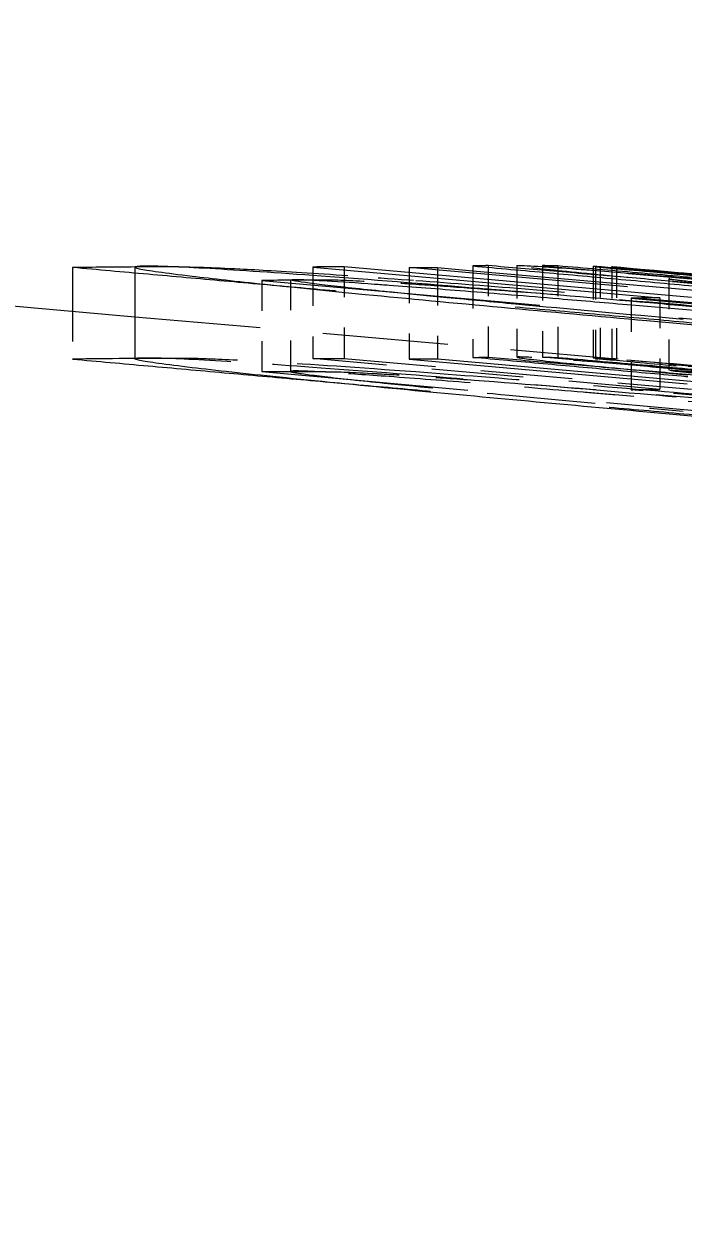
# Model space of a CAD drawing. Header units: millimetres. Extents: x 36 to 2484, y 36 to 1746.
# Drawn here: x 1578.41 to 1580.58, y 1325.096 to 1329.003 of the extents above; entities that cross this region are included whole.
import ezdxf

# ---------------------------------------------------------------- set-up
doc = ezdxf.new("R2010")
doc.units = ezdxf.units.MM
doc.header["$LTSCALE"] = 6
doc.linetypes.add('HIDDEN', pattern=[9.525, 6.35, -3.175])
doc.layers.add('가는실선_A4', color=7, linetype='Continuous', lineweight=5)
doc.layers.add('굵은실선_A3', color=7, linetype='Continuous', lineweight=18)
doc.layers.add('가는파선_A3', color=7, linetype='HIDDEN', lineweight=13, true_color=0x008000)
doc.styles.add('치수문자_A3(2.5)', font='')
doc.styles.get('치수문자_A3(2.5)').set_extended_font_data('GulimChe')
doc.dimstyles.new('치수_A3(2.5)', dxfattribs={"dimscale": 6, "dimtxt": 2.5, "dimasz": 2.5, "dimexe": 1.5, "dimexo": 1, "dimgap": 0.5, "dimtad": 1, "dimtoh": 1, "dimdec": 1, "dimrnd": 1e-08, "dimdsep": 46, "dimtxsty": '치수문자_A3(2.5)', "dimcen": 0.09, "dimdle": 10, "dimclrd": 8, "dimclre": 8, "dimclrt": 7, "dimadec": 1, "dimazin": 2, "dimtfac": 0.8, "dimtmove": 0, "dimatfit": 3, "dimfxl": 1, "dimtolj": 1, "dimtzin": 0, "dimlwd": -1, "dimlwe": -1, "dimarcsym": 0})

# ---------------------------------------------------------------- blocks, each defined once
blk = doc.blocks.new('*D25')
at = {"layer": 'Defpoints', "color": 0, "transparency": 16777216}
for p in [(1559.1679, 1344.6274), (1559.1679, 869.6274), (1662.1176, 869.6274)]:
    blk.add_point(p, dxfattribs=at)
at = {"layer": '가는실선_A4', "color": 8, "transparency": 16777216}
for p, q in [((1565.1679, 1344.6274), (1671.1176, 1344.6274)), ((1662.1176, 1329.6274), (1662.1176, 884.6274)), ((1565.1679, 869.6274), (1671.1176, 869.6274))]:
    blk.add_line(p, q, dxfattribs=at)
for points in [[(1659.6176, 1329.6274), (1664.6176, 1329.6274), (1662.1176, 1344.6274)], [(1659.6176, 884.6274), (1664.6176, 884.6274), (1662.1176, 869.6274)]]:
    blk.add_solid(points, dxfattribs=at)
at = {"layer": '가는실선_A4', "color": 7, "transparency": 16777216, "insert": (1651.4182, 1107.1274), "char_height": 15, "attachment_point": 5, "rotation": 90, "style": '치수문자_A3(2.5)'}
blk.add_mtext('\\A1;475', dxfattribs=at)

msp = doc.modelspace()

# ---------------------------------------------------------------- linework, layer by layer
at = {"layer": '가는파선_A3', "ltscale": 0.001975}
for p, q in [((1579.464, 1328.2029), (1579.464, 1327.9017)), ((1579.9378, 1328.2069), (1579.9378, 1327.9057)), ((1580.167, 1328.2059), (1580.167, 1327.9048)), ((1580.306, 1328.2025), (1580.306, 1327.9013)), ((1580.3595, 1328.2014), (1580.3595, 1327.9003)), ((1579.1931, 1328.1582), (1579.1931, 1327.8571)), ((1579.287, 1328.1601), (1579.287, 1327.8589)), ((1580.5321, 1328.1635), (1580.5321, 1327.8624)), ((1580.5029, 1328.101), (1580.5029, 1327.7998))]:
    msp.add_line(p, q, dxfattribs=at)
at = {"layer": '가는파선_A3', "ltscale": 0.024103}
for p, q in [((1583.1405, 1327.8944), (1579.6781, 1328.2006)), ((1579.1931, 1328.1582), (1582.6143, 1327.8521)), ((1579.6781, 1327.8995), (1583.1405, 1327.5933)), ((1582.6143, 1327.5509), (1579.1931, 1327.8571))]:
    msp.add_line(p, q, dxfattribs=at)
at = {"layer": '가는파선_A3', "ltscale": 0.001918}
msp.add_line((1580.0326, 1328.1988), (1580.0326, 1327.9058), dxfattribs=at)
at = {"layer": '가는파선_A3', "ltscale": 0.00191}
msp.add_line((1580.2836, 1328.1958), (1580.2836, 1327.904), dxfattribs=at)
at = {"layer": '가는파선_A3', "ltscale": 0.001931}
msp.add_line((1580.2912, 1328.1952), (1580.2912, 1327.9003), dxfattribs=at)
at = {"layer": '가는파선_A3', "ltscale": 0.001952}
msp.add_line((1580.3447, 1328.1992), (1580.3447, 1327.9013), dxfattribs=at)
at = {"layer": '가는파선_A3', "ltscale": 0.001782}
msp.add_line((1579.3605, 1328.1743), (1579.3605, 1327.9011), dxfattribs=at)
at = {"layer": '가는파선_A3', "ltscale": 0.001859}
msp.add_line((1579.6781, 1328.1839), (1579.6781, 1327.8995), dxfattribs=at)
at = {"layer": '가는파선_A3', "ltscale": 0.001803}
msp.add_line((1579.7714, 1328.1756), (1579.7714, 1327.8994), dxfattribs=at)
at = {"layer": '가는파선_A3', "ltscale": 0.030576}
msp.add_line((1579.8868, 1328.1903), (1584.2751, 1327.8022), dxfattribs=at)
at = {"layer": '가는파선_A3', "ltscale": 0.001695}
msp.add_line((1579.8868, 1328.1654), (1579.8868, 1327.9048), dxfattribs=at)
at = {"layer": '가는파선_A3', "ltscale": 0.00187}
msp.add_line((1580.116, 1328.1917), (1580.116, 1327.9057), dxfattribs=at)
at = {"layer": '가는파선_A3', "ltscale": 0.001902}
msp.add_line((1580.4085, 1328.0895), (1580.4085, 1327.7988), dxfattribs=at)
at = {"layer": '가는파선_A3', "ltscale": 0.000984018}
msp.add_line((1578.5704, 1328.0568), (1578.5704, 1327.8994), dxfattribs=at)
at = {"layer": '가는파선_A3', "ltscale": 0.010849}
msp.add_line((1578.7756, 1328.0389), (1580.3588, 1327.9003), dxfattribs=at)
at = {"layer": '가는파선_A3', "ltscale": 0.007907}
for p, q in [((1580.5029, 1327.7998), (1579.3605, 1327.9011)), ((1579.464, 1327.9017), (1580.6064, 1327.8004))]:
    msp.add_line(p, q, dxfattribs=at)
at = {"layer": '가는파선_A3', "ltscale": 0.031382}
msp.add_line((1584.2751, 1327.5011), (1579.7714, 1327.8994), dxfattribs=at)
at = {"layer": '가는파선_A3', "ltscale": 0.030347}
msp.add_line((1580.3941, 1327.8973), (1584.797, 1327.512), dxfattribs=at)
at = {"layer": '가는파선_A3', "ltscale": 0.003358}
msp.add_line((1580.9018, 1327.7551), (1580.4085, 1327.7988), dxfattribs=at)
at = {"layer": '가는파선_A3', "ltscale": 0.00415}
msp.add_ellipse((1578.9547, 624.0435), major_axis=(0, 704.1594), ratio=0.211075, start_param=0.000328, end_param=0.001204, dxfattribs=at)
at = {"layer": '가는파선_A3', "ltscale": 0.000204853}
msp.add_ellipse((1478.7535, -565.669), major_axis=(0.0005, 1898.3088), ratio=0.783188, start_param=6.214767, end_param=6.214791, dxfattribs=at)
at = {"layer": '가는파선_A3', "ltscale": 0.006744}
for centre in [(1579.4435, 618.45), (1579.4435, 618.1488)]:
    msp.add_ellipse(centre, major_axis=(0, 709.7092), ratio=0.211075, start_param=0.000271, end_param=0.001671, dxfattribs=at)
at = {"layer": '가는파선_A3', "ltscale": 0.011298}
msp.add_ellipse((1578.9547, 623.7424), major_axis=(0, 704.1594), ratio=0.211075, start_param=0.000236, end_param=0.002586, dxfattribs=at)
at = {"layer": '가는파선_A3', "ltscale": 0.012875}
msp.add_ellipse((1474.4393, -572.6678), major_axis=(0, 1905.032), ratio=0.812143, start_param=6.213726, end_param=6.214715, dxfattribs=at)
at = {"layer": '가는파선_A3', "ltscale": 0.009441}
for centre, ratio in [((1470.5143, -619.4777), 0.813774), ((1474.3283, -619.4777), 0.785791)]:
    msp.add_ellipse(centre, major_axis=(0, 1952.047), ratio=ratio, start_param=6.213305, end_param=6.214015, dxfattribs=at)
at = {"layer": '가는파선_A3', "ltscale": 0.012888}
msp.add_ellipse((1478.7537, -565.9709), major_axis=(0, 1898.3094), ratio=0.783188, start_param=6.213797, end_param=6.21479, dxfattribs=at)
at = {"layer": '가는파선_A3', "ltscale": 0.031018}
for points, weights in [([(1582.969, 1327.8071), (1580.6922, 1328.0108), (1578.5704, 1328.2006)], [1.02382750406, 1.06016859763, 1.0964366202]), ([(1578.5704, 1327.8994), (1580.6922, 1327.7096), (1582.969, 1327.5059)], [1.59515996499, 1.54239512975, 1.48952398656])]:
    msp.add_rational_spline(points, weights, degree=2, dxfattribs=at)
at = {"layer": '가는파선_A3', "ltscale": 0.005767}
msp.add_open_spline([(1580.2988, 1328.177), (1580.1973, 1328.187), (1580.1235, 1328.1947), (1580.0797, 1328.1998), (1580.047, 1328.2037), (1580.0326, 1328.206), (1580.0326, 1328.207)], degree=3, knots=[-0.10084255, -0.10084255, -0.10084255, -0.10084255, -0.0515706, -0.0515706, -0.0515706, -0.0147745, -0.0147745, -0.0147745, -0.0147745], dxfattribs=at)
at = {"layer": '가는파선_A3', "ltscale": 0.004607}
msp.add_open_spline([(1580.116, 1328.2037), (1580.1343, 1328.2025), (1580.1558, 1328.201), (1580.181, 1328.1992), (1580.2575, 1328.1936), (1580.3623, 1328.1854), (1580.4925, 1328.1747)], degree=3, knots=[-0.0690967, -0.0690967, -0.0690967, -0.0690967, -0.05199016, -0.05199016, -0.05199016, 0, 0, 0, 0], dxfattribs=at)
at = {"layer": '가는파선_A3', "ltscale": 0.006829}
msp.add_open_spline([(1580.6219, 1328.1724), (1580.5054, 1328.1831), (1580.4169, 1328.1914), (1580.3597, 1328.197), (1580.3065, 1328.2022), (1580.2836, 1328.2047), (1580.2836, 1328.2052)], degree=3, knots=[-0.1072821, -0.1072821, -0.1072821, -0.1072821, -0.0546148, -0.0546148, -0.0546148, -0.0056693, -0.0056693, -0.0056693, -0.0056693], dxfattribs=at)
at = {"layer": '가는파선_A3', "ltscale": 0.004484}
msp.add_open_spline([(1580.3447, 1328.201), (1580.3589, 1328.1998), (1580.3758, 1328.1985), (1580.3957, 1328.1968), (1580.4631, 1328.1912), (1580.56, 1328.183), (1580.6836, 1328.1724)], degree=3, knots=[-0.06729366, -0.06729366, -0.06729366, -0.06729366, -0.05199065, -0.05199065, -0.05199065, 0, 0, 0, 0], dxfattribs=at)
at = {"layer": '가는파선_A3', "ltscale": 8.91611e-05}
msp.add_rational_spline([(1580.3595, 1328.2014), (1580.3592, 1328.2015), (1580.3588, 1328.2015)], [1.00002425044, 1.00002689939, 1.00002949866], degree=2, dxfattribs=at)
at = {"layer": '가는파선_A3', "ltscale": 0.003047}
msp.add_open_spline([(1579.3605, 1328.1821), (1579.4592, 1328.1757), (1579.5723, 1328.1677), (1579.7, 1328.1582)], degree=3, dxfattribs=at)
at = {"layer": '가는파선_A3', "ltscale": 0.006347}
for points, knots in [([(1579.892, 1328.1313), (1579.8297, 1328.1359), (1579.772, 1328.14), (1579.7194, 1328.1435), (1579.667, 1328.147), (1579.6207, 1328.1499), (1579.5803, 1328.1522), (1579.5026, 1328.1567), (1579.4495, 1328.1588), (1579.4146, 1328.1591), (1579.4104, 1328.1592), (1579.4065, 1328.1592), (1579.4028, 1328.1592)], [-0.09393623, -0.09393623, -0.09393623, -0.09393623, -0.07126001, -0.07126001, -0.07126001, -0.04866066, -0.04866066, -0.04866066, -0.00521185, -0.00521185, -0.00521185, 0, 0, 0, 0]), ([(1579.4028, 1327.858), (1579.4334, 1327.8581), (1579.4815, 1327.8565), (1579.562, 1327.8521), (1579.5709, 1327.8516), (1579.6206, 1327.8488), (1579.667, 1327.8459), (1579.7722, 1327.8388), (1579.8298, 1327.8347), (1579.892, 1327.8301)], [0, 0, 0, 0, 0.04344736, 0.04344736, 0.04861981, 0.04861981, 0.07129506, 0.07129506, 0.09393574, 0.09393574, 0.09393574, 0.09393574])]:
    msp.add_open_spline(points, degree=3, knots=knots, dxfattribs=at)
at = {"layer": '가는파선_A3', "ltscale": 0.012878}
for points, knots in [([(1579.7, 1328.1582), (1579.8206, 1328.1492), (1579.9489, 1328.1393), (1580.2238, 1328.1174), (1580.3673, 1328.1056), (1580.6598, 1328.0811), (1580.807, 1328.0686), (1581.1395, 1328.0398), (1581.3248, 1328.0234), (1581.506, 1328.0072)], [-0.1885157, -0.1885157, -0.1885157, -0.1885157, -0.1447186, -0.1447186, -0.1000368, -0.1000368, -0.0558206, -0.0558206, 0, 0, 0, 0]), ([(1581.506, 1327.7061), (1581.303, 1327.7242), (1581.0948, 1327.7426), (1580.8061, 1327.7675), (1580.7254, 1327.7744), (1580.4751, 1327.7956), (1580.3085, 1327.8093), (1579.9882, 1327.8351), (1579.8391, 1327.8467), (1579.7, 1327.857)], [0, 0, 0, 0, 0.0625323, 0.0625323, 0.0868043, 0.0868043, 0.1380979, 0.1380979, 0.1886345, 0.1886345, 0.1886345, 0.1886345])]:
    msp.add_open_spline(points, degree=3, knots=knots, dxfattribs=at)
at = {"layer": '가는파선_A3', "ltscale": 0.007775}
for points, knots in [([(1581.2818, 1328.0864), (1581.0602, 1328.1062), (1580.8365, 1328.1263), (1580.6416, 1328.1444), (1580.5107, 1328.1565), (1580.3939, 1328.1676), (1580.2988, 1328.177)], [-0.1141514, -0.1141514, -0.1141514, -0.1141514, -0.0458688, -0.0458688, -0.0458688, 0, 0, 0, 0]), ([(1580.2988, 1327.8758), (1580.3934, 1327.8665), (1580.5093, 1327.8555), (1580.6393, 1327.8435), (1580.8347, 1327.8254), (1581.0593, 1327.8051), (1581.2818, 1327.7853)], [0, 0, 0, 0, 0.0455972, 0.0455972, 0.0455972, 0.1141431, 0.1141431, 0.1141431, 0.1141431])]:
    msp.add_open_spline(points, degree=3, knots=knots, dxfattribs=at)
at = {"layer": '가는파선_A3', "ltscale": 0.010253}
for points, knots in [([(1580.4925, 1328.1747), (1580.5787, 1328.1677), (1580.6726, 1328.1599), (1580.8785, 1328.1426), (1580.9885, 1328.1333), (1581.2163, 1328.1137), (1581.3333, 1328.1036), (1581.6006, 1328.0804), (1581.7515, 1328.0673), (1581.8998, 1328.0542)], [-0.15018, -0.15018, -0.15018, -0.15018, -0.1157574, -0.1157574, -0.0803022, -0.0803022, -0.0448541, -0.0448541, 0, 0, 0, 0]), ([(1581.8998, 1327.7531), (1581.7342, 1327.7676), (1581.5655, 1327.7824), (1581.326, 1327.8031), (1581.2532, 1327.8094), (1581.0528, 1327.8266), (1580.9283, 1327.8373), (1580.6949, 1327.8569), (1580.589, 1327.8657), (1580.4925, 1327.8736)], [0, 0, 0, 0, 0.0500699, 0.0500699, 0.0721765, 0.0721765, 0.1117566, 0.1117566, 0.1502969, 0.1502969, 0.1502969, 0.1502969])]:
    msp.add_open_spline(points, degree=3, knots=knots, dxfattribs=at)
at = {"layer": '가는파선_A3', "ltscale": 0.003036}
for points, knots in [([(1580.535, 1328.1638), (1580.5281, 1328.1638), (1580.533, 1328.1627), (1580.5541, 1328.1603), (1580.5745, 1328.1579), (1580.6088, 1328.1544), (1580.6553, 1328.1498)], [-0.04597045, -0.04597045, -0.04597045, -0.04597045, -0.02262276, -0.02262276, -0.02262276, 0, 0, 0, 0]), ([(1580.6553, 1327.8487), (1580.6091, 1327.8532), (1580.5749, 1327.8567), (1580.5544, 1327.8591), (1580.533, 1327.8616), (1580.528, 1327.8626), (1580.535, 1327.8627)], [0, 0, 0, 0, 0.02248236, 0.02248236, 0.02248236, 0.04596924, 0.04596924, 0.04596924, 0.04596924])]:
    msp.add_open_spline(points, degree=3, knots=knots, dxfattribs=at)
at = {"layer": '가는파선_A3', "ltscale": 0.003841}
for points, knots in [([(1580.7654, 1328.1475), (1580.732, 1328.1503), (1580.7021, 1328.1526), (1580.6488, 1328.1567), (1580.6262, 1328.1584), (1580.5657, 1328.1627), (1580.544, 1328.1638), (1580.535, 1328.1638)], [-0.05728224, -0.05728224, -0.05728224, -0.05728224, -0.04390169, -0.04390169, -0.03025742, -0.03025742, 0, 0, 0, 0]), ([(1580.535, 1327.8627), (1580.544, 1327.8627), (1580.5657, 1327.8615), (1580.6262, 1327.8573), (1580.6488, 1327.8556), (1580.7021, 1327.8515), (1580.732, 1327.8491), (1580.7654, 1327.8464)], [0, 0, 0, 0, 0.03025742, 0.03025742, 0.04390169, 0.04390169, 0.05728224, 0.05728224, 0.05728224, 0.05728224])]:
    msp.add_open_spline(points, degree=3, knots=knots, dxfattribs=at)
at = {"layer": '가는파선_A3', "ltscale": 0.010506}
for points, knots in [([(1581.3664, 1328.0086), (1581.2115, 1328.0224), (1581.0532, 1328.0364), (1580.8948, 1328.0501), (1580.7511, 1328.0625), (1580.6077, 1328.0746), (1580.4669, 1328.0862), (1580.2593, 1328.1033), (1580.0674, 1328.1183), (1579.892, 1328.1313)], [-0.154811, -0.154811, -0.154811, -0.154811, -0.1070867, -0.1070867, -0.1070867, -0.0638032, -0.0638032, -0.0638032, 0, 0, 0, 0]), ([(1579.892, 1327.8301), (1580.066, 1327.8173), (1580.2563, 1327.8023), (1580.4622, 1327.7854), (1580.6046, 1327.7737), (1580.7497, 1327.7614), (1580.8951, 1327.7489), (1581.0534, 1327.7352), (1581.2116, 1327.7213), (1581.3664, 1327.7074)], [0, 0, 0, 0, 0.0633023, 0.0633023, 0.0633023, 0.107103, 0.107103, 0.107103, 0.1547979, 0.1547979, 0.1547979, 0.1547979])]:
    msp.add_open_spline(points, degree=3, knots=knots, dxfattribs=at)
at = {"layer": '가는파선_A3', "ltscale": 0.002326}
msp.add_open_spline([(1578.7756, 1327.9008), (1578.7756, 1327.9031), (1578.7901, 1327.9041), (1578.8161, 1327.9041)], degree=3, dxfattribs=at)
at = {"layer": '가는파선_A3', "ltscale": 0.007219}
for points in [[(1578.8161, 1327.9041), (1578.856, 1327.9041), (1578.9218, 1327.9016), (1579.0221, 1327.8959), (1579.1191, 1327.8903), (1579.2419, 1327.8819), (1579.3877, 1327.8712)], [(1580.2845, 1327.9041), (1580.2787, 1327.9041), (1580.3003, 1327.9016), (1580.3595, 1327.8959), (1580.4167, 1327.8903), (1580.5053, 1327.8819), (1580.6219, 1327.8712)]]:
    msp.add_open_spline(points, degree=3, knots=[0, 0, 0, 0, 0.0545506, 0.0545506, 0.0545506, 0.1072828, 0.1072828, 0.1072828, 0.1072828], dxfattribs=at)
at = {"layer": '가는파선_A3', "ltscale": 0.01029}
msp.add_open_spline([(1579.7, 1327.857), (1579.5094, 1327.8712), (1579.3514, 1327.882), (1579.1399, 1327.8945), (1579.0721, 1327.8978), (1578.9776, 1327.9012), (1578.945, 1327.9018), (1578.9196, 1327.9018)], degree=3, knots=[0, 0, 0, 0, 0.0691698, 0.0691698, 0.1158861, 0.1158861, 0.1520032, 0.1520032, 0.1520032, 0.1520032], dxfattribs=at)
at = {"layer": '가는파선_A3', "ltscale": 0.004274}
for points, weights in [([(1579.3605, 1327.9011), (1579.4123, 1327.9016), (1579.464, 1327.9017)], [1.000826908, 1.00086741711, 1.00088133427]), ([(1580.2912, 1327.9003), (1580.2986, 1327.9009), (1580.306, 1327.9013)], [1.00012005785, 1.00018131856, 1.00021601334]), ([(1580.3447, 1327.9013), (1580.3521, 1327.9009), (1580.3595, 1327.9003)], [1.00012019674, 1.00008550528, 1.00002425044])]:
    msp.add_rational_spline(points, weights, degree=2, dxfattribs=at)
at = {"layer": '가는파선_A3', "ltscale": 0.004296}
msp.add_rational_spline([(1579.7714, 1327.8994), (1579.7248, 1327.8996), (1579.6781, 1327.8995)], [1.00073822046, 1.00075690184, 1.00074873731], degree=2, dxfattribs=at)
at = {"layer": '가는파선_A3', "ltscale": 0.003707}
for points, weights in [([(1579.8868, 1327.9048), (1579.9123, 1327.9054), (1579.9378, 1327.9057)], [1.00041157821, 1.0004669892, 1.0005022321]), ([(1580.116, 1327.9057), (1580.1415, 1327.9054), (1580.167, 1327.9048)], [1.00041323255, 1.00037799279, 1.00032258674])]:
    msp.add_rational_spline(points, weights, degree=2, dxfattribs=at)
at = {"layer": '가는파선_A3', "ltscale": 0.029528}
msp.add_rational_spline([(1583.9557, 1327.537), (1581.8541, 1327.7272), (1579.8868, 1327.9048)], [1.00486731751, 1.03364376947, 1.06203943308], degree=2, dxfattribs=at)
at = {"layer": '가는파선_A3', "ltscale": 0.026057}
msp.add_rational_spline([(1579.9378, 1327.9057), (1581.7498, 1327.751), (1583.6693, 1327.5864)], [1.0474589476, 1.02429039428, 1.0007413297], degree=2, dxfattribs=at)
at = {"layer": '가는파선_A3', "ltscale": 0.006782}
msp.add_open_spline([(1580.0393, 1327.9064), (1580.024, 1327.9064), (1580.0339, 1327.9041), (1580.0796, 1327.8987), (1580.1233, 1327.8935), (1580.1972, 1327.8858), (1580.2988, 1327.8758)], degree=3, knots=[0, 0, 0, 0, 0.0515175, 0.0515175, 0.0515175, 0.1008433, 0.1008433, 0.1008433, 0.1008433], dxfattribs=at)
at = {"layer": '가는파선_A3', "ltscale": 0.007221}
for points, knots in [([(1580.4925, 1327.8736), (1580.3648, 1327.884), (1580.2615, 1327.8921), (1580.1853, 1327.8977), (1580.1012, 1327.9038), (1580.0561, 1327.9064), (1580.0393, 1327.9064)], [0, 0, 0, 0, 0.050978, 0.050978, 0.050978, 0.1073074, 0.1073074, 0.1073074, 0.1073074]), ([(1580.6836, 1327.8712), (1580.5624, 1327.8816), (1580.4668, 1327.8898), (1580.3995, 1327.8953), (1580.3251, 1327.9015), (1580.2905, 1327.9041), (1580.2845, 1327.9041)], [0, 0, 0, 0, 0.0509754, 0.0509754, 0.0509754, 0.1073076, 0.1073076, 0.1073076, 0.1073076])]:
    msp.add_open_spline(points, degree=3, knots=knots, dxfattribs=at)
at = {"layer": '가는파선_A3', "ltscale": 0.026052}
msp.add_rational_spline([(1583.6693, 1327.5864), (1581.8415, 1327.751), (1580.116, 1327.9057)], [1, 1.02354596522, 1.04671276462], degree=2, dxfattribs=at)
at = {"layer": '가는파선_A3', "ltscale": 0.032203}
msp.add_rational_spline([(1580.167, 1327.9048), (1582.3989, 1327.7117), (1584.797, 1327.5037)], [1.06253210014, 1.03172203805, 1.00046388794], degree=2, dxfattribs=at)
at = {"layer": '가는파선_A3', "ltscale": 0.003716}
msp.add_open_spline([(1579.3039, 1327.8604), (1579.2842, 1327.8604), (1579.2815, 1327.8589), (1579.2969, 1327.8558), (1579.3137, 1327.8526), (1579.3505, 1327.8477), (1579.4003, 1327.8418)], degree=3, knots=[0, 0, 0, 0, 0.02686791, 0.02686791, 0.02686791, 0.05592825, 0.05592825, 0.05592825, 0.05592825], dxfattribs=at)
at = {"layer": '가는파선_A3', "ltscale": 0.003523}
msp.add_open_spline([(1579.6118, 1327.8418), (1579.5411, 1327.847), (1579.4755, 1327.8515), (1579.4221, 1327.8548), (1579.4178, 1327.8551), (1579.4136, 1327.8554), (1579.4095, 1327.8556), (1579.384, 1327.8572), (1579.362, 1327.8584), (1579.344, 1327.8592), (1579.3264, 1327.86), (1579.313, 1327.8604), (1579.3039, 1327.8604)], degree=3, knots=[0, 0, 0, 0, 0.02550059, 0.02550059, 0.02550059, 0.02753805, 0.02753805, 0.02753805, 0.04021461, 0.04021461, 0.04021461, 0.05266019, 0.05266019, 0.05266019, 0.05266019], dxfattribs=at)
at = {"layer": '가는파선_A3', "ltscale": 0.012307}
msp.add_open_spline([(1579.3877, 1327.8712), (1579.5455, 1327.8596), (1579.7193, 1327.8459), (1579.9038, 1327.8308), (1580.0901, 1327.8155), (1580.283, 1327.7992), (1580.4736, 1327.7827), (1580.6225, 1327.7699), (1580.7726, 1327.7567), (1580.9205, 1327.7435), (1580.9895, 1327.7374), (1581.058, 1327.7313), (1581.1257, 1327.7252)], degree=3, knots=[0, 0, 0, 0, 0.0569188, 0.0569188, 0.0569188, 0.1143661, 0.1143661, 0.1143661, 0.1592479, 0.1592479, 0.1592479, 0.1801656, 0.1801656, 0.1801656, 0.1801656], dxfattribs=at)
at = {"layer": '가는파선_A3', "ltscale": 0.009385}
msp.add_open_spline([(1579.4003, 1327.8418), (1579.4513, 1327.8357), (1579.5192, 1327.8285), (1579.5956, 1327.8207), (1579.7165, 1327.8084), (1579.8625, 1327.7944), (1580.0068, 1327.7809), (1580.1886, 1327.7639), (1580.3879, 1327.7458), (1580.5797, 1327.7286)], degree=3, knots=[0, 0, 0, 0, 0.029789, 0.029789, 0.029789, 0.076934, 0.076934, 0.076934, 0.1363195, 0.1363195, 0.1363195, 0.1363195], dxfattribs=at)
at = {"layer": '가는파선_A3', "ltscale": 0.009456}
msp.add_open_spline([(1580.955, 1327.7286), (1580.7621, 1327.7459), (1580.5556, 1327.7642), (1580.3549, 1327.7815), (1580.3197, 1327.7845), (1580.2848, 1327.7875), (1580.2501, 1327.7904), (1580.1443, 1327.7994), (1580.0374, 1327.8084), (1579.9343, 1327.8167), (1579.9221, 1327.8177), (1579.91, 1327.8187), (1579.8979, 1327.8197), (1579.7962, 1327.8279), (1579.6995, 1327.8354), (1579.6118, 1327.8418)], degree=3, knots=[0, 0, 0, 0, 0.0595409, 0.0595409, 0.0595409, 0.0699653, 0.0699653, 0.0699653, 0.1017649, 0.1017649, 0.1017649, 0.1055267, 0.1055267, 0.1055267, 0.1371766, 0.1371766, 0.1371766, 0.1371766], dxfattribs=at)
at = {"layer": '가는파선_A3', "ltscale": 0.003888}
msp.add_rational_spline([(1580.4085, 1327.7988), (1580.4557, 1327.7995), (1580.5029, 1327.7998)], [1.00073885798, 1.00079573618, 1.0008313186], degree=2, dxfattribs=at)
at = {"layer": '굵은실선_A3'}
for p, q in [((1578.5704, 1328.2006), (1578.5704, 1328.0568)), ((1578.7756, 1328.2019), (1578.7756, 1327.9008)), ((1579.3605, 1328.2023), (1579.3605, 1328.1743)), ((1579.3605, 1328.2023), (1580.5029, 1328.101)), ((1580.6064, 1328.1016), (1579.464, 1328.2029)), ((1579.6781, 1328.2006), (1579.6781, 1328.1839)), ((1579.7714, 1328.2005), (1579.8868, 1328.1903)), ((1579.7714, 1328.2005), (1579.7714, 1328.1756)), ((1579.8868, 1328.2059), (1579.8868, 1328.1654)), ((1580.0326, 1328.207), (1580.0326, 1328.1988)), ((1580.116, 1328.2069), (1580.116, 1328.1917)), ((1580.2836, 1328.2052), (1580.2836, 1328.1958)), ((1580.2912, 1328.2014), (1580.2912, 1328.1952)), ((1580.3447, 1328.2025), (1580.3447, 1328.1992)), ((1580.3588, 1328.2015), (1580.3941, 1328.1984)), ((1577.7631, 1328.1274), (1578.7756, 1328.0389)), ((1580.4085, 1328.1), (1580.9018, 1328.0562)), ((1580.4085, 1328.1), (1580.4085, 1328.0895)), ((1580.4596, 1328.0264), (1580.9731, 1327.9803)), ((1580.9731, 1327.6792), (1580.4596, 1327.7252))]:
    msp.add_line(p, q, dxfattribs=at)
for centre, major_axis, ratio, start_param, end_param in [((1578.9547, 624.0435), (0, 704.1594), 0.211075, 0.001204, 0.002586), ((1578.9547, 624.0435), (0, 704.1594), 0.211075, 0.000236, 0.000328), ((1474.4393, -572.3667), (0, 1905.032), 0.812143, 6.213726, 6.214715), ((1470.5143, -619.1765), (0, 1952.047), 0.813774, 6.213305, 6.214015), ((1474.3283, -619.1765), (0, 1952.047), 0.785791, 6.213305, 6.214015), ((1478.7537, -565.6697), (0, 1898.3094), 0.783188, 6.213797, 6.214767)]:
    msp.add_ellipse(centre, major_axis=major_axis, ratio=ratio, start_param=start_param, end_param=end_param, dxfattribs=at)
for points, knots in [([(1578.8161, 1328.2052), (1578.7756, 1328.2052), (1578.7628, 1328.2027), (1578.7898, 1328.1968), (1578.8152, 1328.1912), (1578.8741, 1328.183), (1578.9633, 1328.1724)], [-0.1073167, -0.1073167, -0.1073167, -0.1073167, -0.0519906, -0.0519906, -0.0519906, 0, 0, 0, 0]), ([(1579.3877, 1328.1724), (1579.2421, 1328.1831), (1579.1194, 1328.1914), (1579.0225, 1328.197), (1578.922, 1328.2028), (1578.856, 1328.2052), (1578.8161, 1328.2052)], [-0.1072821, -0.1072821, -0.1072821, -0.1072821, -0.0546148, -0.0546148, -0.0546148, 0, 0, 0, 0]), ([(1578.9196, 1328.2029), (1578.9632, 1328.203), (1579.0278, 1328.201), (1579.1522, 1328.1947), (1579.187, 1328.1928), (1579.2668, 1328.1881), (1579.3119, 1328.1853), (1579.3605, 1328.1821)], [-0.1520031, -0.1520031, -0.1520031, -0.1520031, -0.0901064, -0.0901064, -0.0691657, -0.0691657, -0.0463562, -0.0463562, -0.0463562, -0.0463562]), ([(1578.9633, 1328.1724), (1579.0301, 1328.1644), (1579.1109, 1328.1554), (1579.204, 1328.1457), (1579.3035, 1328.1352), (1579.4149, 1328.124), (1579.5335, 1328.1124), (1579.8139, 1328.085), (1580.1407, 1328.055), (1580.4596, 1328.0264)], [-0.1790404, -0.1790404, -0.1790404, -0.1790404, -0.140094, -0.140094, -0.140094, -0.0984445, -0.0984445, -0.0984445, 0, 0, 0, 0]), ([(1579.4003, 1328.1429), (1579.3505, 1328.1488), (1579.3137, 1328.1537), (1579.2969, 1328.157), (1579.2815, 1328.16), (1579.2842, 1328.1615), (1579.3039, 1328.1615)], [-0.05592824, -0.05592824, -0.05592824, -0.05592824, -0.02686725, -0.02686725, -0.02686725, 0, 0, 0, 0]), ([(1579.3039, 1328.1615), (1579.3129, 1328.1615), (1579.3261, 1328.1611), (1579.3434, 1328.1603), (1579.3611, 1328.1596), (1579.3828, 1328.1584), (1579.4079, 1328.1569), (1579.4519, 1328.1542), (1579.5055, 1328.1506), (1579.564, 1328.1464), (1579.5796, 1328.1453), (1579.5956, 1328.1441), (1579.6118, 1328.1429)], [-0.05265982, -0.05265982, -0.05265982, -0.05265982, -0.04035112, -0.04035112, -0.04035112, -0.0278084, -0.0278084, -0.0278084, -0.00584972, -0.00584972, -0.00584972, 0, 0, 0, 0]), ([(1581.1257, 1328.0264), (1580.9462, 1328.0425), (1580.7611, 1328.0589), (1580.5767, 1328.0749), (1580.541, 1328.078), (1580.5053, 1328.0811), (1580.4697, 1328.0842), (1580.2956, 1328.0993), (1580.1196, 1328.1142), (1579.9485, 1328.1283), (1579.9354, 1328.1293), (1579.9223, 1328.1304), (1579.9092, 1328.1315), (1579.7227, 1328.1468), (1579.5471, 1328.1606), (1579.3877, 1328.1724)], [-0.1801731, -0.1801731, -0.1801731, -0.1801731, -0.124723, -0.124723, -0.124723, -0.1139905, -0.1139905, -0.1139905, -0.0615104, -0.0615104, -0.0615104, -0.0574813, -0.0574813, -0.0574813, 0, 0, 0, 0]), ([(1580.5797, 1328.0298), (1580.3949, 1328.0463), (1580.2037, 1328.0637), (1580.028, 1328.0801), (1579.9519, 1328.0872), (1579.8752, 1328.0944), (1579.8017, 1328.1015), (1579.7417, 1328.1073), (1579.6839, 1328.113), (1579.6302, 1328.1184), (1579.619, 1328.1195), (1579.6079, 1328.1206), (1579.597, 1328.1217), (1579.52, 1328.1295), (1579.4517, 1328.1368), (1579.4003, 1328.1429)], [-0.1363504, -0.1363504, -0.1363504, -0.1363504, -0.0791399, -0.0791399, -0.0791399, -0.0543849, -0.0543849, -0.0543849, -0.0342133, -0.0342133, -0.0342133, -0.029973, -0.029973, -0.029973, 0, 0, 0, 0]), ([(1579.6118, 1328.1429), (1579.6891, 1328.1373), (1579.7736, 1328.1308), (1579.962, 1328.1157), (1580.0661, 1328.1071), (1580.2485, 1328.0917), (1580.329, 1328.0848), (1580.5471, 1328.066), (1580.6856, 1328.0538), (1580.8652, 1328.0378), (1580.9105, 1328.0338), (1580.955, 1328.0298)], [-0.1365887, -0.1365887, -0.1365887, -0.1365887, -0.10869, -0.10869, -0.0774396, -0.0774396, -0.0537642, -0.0537642, -0.0137254, -0.0137254, 0, 0, 0, 0]), ([(1578.9633, 1327.8712), (1578.8758, 1327.8816), (1578.8174, 1327.8898), (1578.7913, 1327.8953), (1578.7806, 1327.8976), (1578.7756, 1327.8994), (1578.7756, 1327.9008)], [0, 0, 0, 0, 0.05097544, 0.05097544, 0.05097544, 0.07181857, 0.07181857, 0.07181857, 0.07181857]), ([(1580.4596, 1327.7252), (1580.1824, 1327.7501), (1579.9009, 1327.7759), (1579.6491, 1327.8001), (1579.5062, 1327.8138), (1579.3709, 1327.8272), (1579.2506, 1327.8396), (1579.138, 1327.8513), (1579.0412, 1327.8619), (1578.9633, 1327.8712)], [0, 0, 0, 0, 0.085565, 0.085565, 0.085565, 0.1341099, 0.1341099, 0.1341099, 0.1795648, 0.1795648, 0.1795648, 0.1795648])]:
    msp.add_open_spline(points, degree=3, knots=knots, dxfattribs=at)
for points, weights in [([(1579.464, 1328.2029), (1579.4123, 1328.2027), (1579.3605, 1328.2023)], [1.00088133427, 1.00086741711, 1.00082690799]), ([(1579.6781, 1328.2006), (1579.7248, 1328.2007), (1579.7714, 1328.2005)], [1.0007487373, 1.00075690184, 1.00073822046]), ([(1579.9378, 1328.2069), (1579.9123, 1328.2065), (1579.8868, 1328.2059)], [1.0005022321, 1.0004669892, 1.00041157821]), ([(1579.8868, 1328.2059), (1582.0253, 1328.0129), (1584.3231, 1327.8049)], [1.06203943308, 1.03124365666, 1]), ([(1583.6693, 1327.8875), (1581.7498, 1328.0521), (1579.9378, 1328.2069)], [1.0007413297, 1.02429039428, 1.0474589476]), ([(1580.167, 1328.2059), (1580.1415, 1328.2065), (1580.116, 1328.2069)], [1.00032258675, 1.0003779928, 1.00041323255]), ([(1580.116, 1328.2069), (1581.8415, 1328.0521), (1583.6693, 1327.8875)], [1.04671276462, 1.02354596522, 1]), ([(1584.797, 1327.8049), (1582.3989, 1328.0129), (1580.167, 1328.2059)], [1.00046388792, 1.03172203803, 1.06253210014]), ([(1580.306, 1328.2025), (1580.2986, 1328.2021), (1580.2912, 1328.2014)], [1.00021601335, 1.00018131856, 1.00012005785]), ([(1580.3588, 1328.2015), (1580.3517, 1328.2021), (1580.3447, 1328.2025)], [1.00002949866, 1.0000870055, 1.00012019673]), ([(1580.5029, 1328.101), (1580.4557, 1328.1006), (1580.4085, 1328.1)], [1.0008313186, 1.00079573618, 1.00073885798])]:
    msp.add_rational_spline(points, weights, degree=2, dxfattribs=at)
for points in [[(1580.0326, 1328.207), (1580.0326, 1328.2074), (1580.035, 1328.2075), (1580.0393, 1328.2075)], [(1580.0393, 1328.2075), (1580.0507, 1328.2076), (1580.0751, 1328.2064), (1580.116, 1328.2037)], [(1580.2836, 1328.2052), (1580.2836, 1328.2052), (1580.2839, 1328.2052), (1580.2845, 1328.2052)], [(1580.2845, 1328.2052), (1580.2888, 1328.2052), (1580.3075, 1328.2039), (1580.3447, 1328.201)]]:
    msp.add_open_spline(points, degree=3, dxfattribs=at)

# ---------------------------------------------------------------- dimensions: what is measured, and where the dimension line sits
at = {"layer": '가는실선_A4', "color": 8, "true_color": 0x808080}
dim = msp.add_linear_dim(base=(1662.1176, 869.6274), p1=(1559.1679, 1344.6274), p2=(1559.1679, 869.6274), angle=90, dimstyle='치수_A3(2.5)', override={"dimgap": 0.5, "dimtoh": 0, "dimdec": 1, "dimtol": 0, "dimlim": 0, "dimtp": 0, "dimtm": 0, "dimtdec": 2, "dimtofl": 0, "dimatfit": 1}, dxfattribs=at)
dim.commit()
dim.dimension.update_dxf_attribs({"geometry": '*D25', "text_midpoint": (1662.1176, 1107.1274), "dimtype": 160})

doc.saveas('drawing.dxf')
